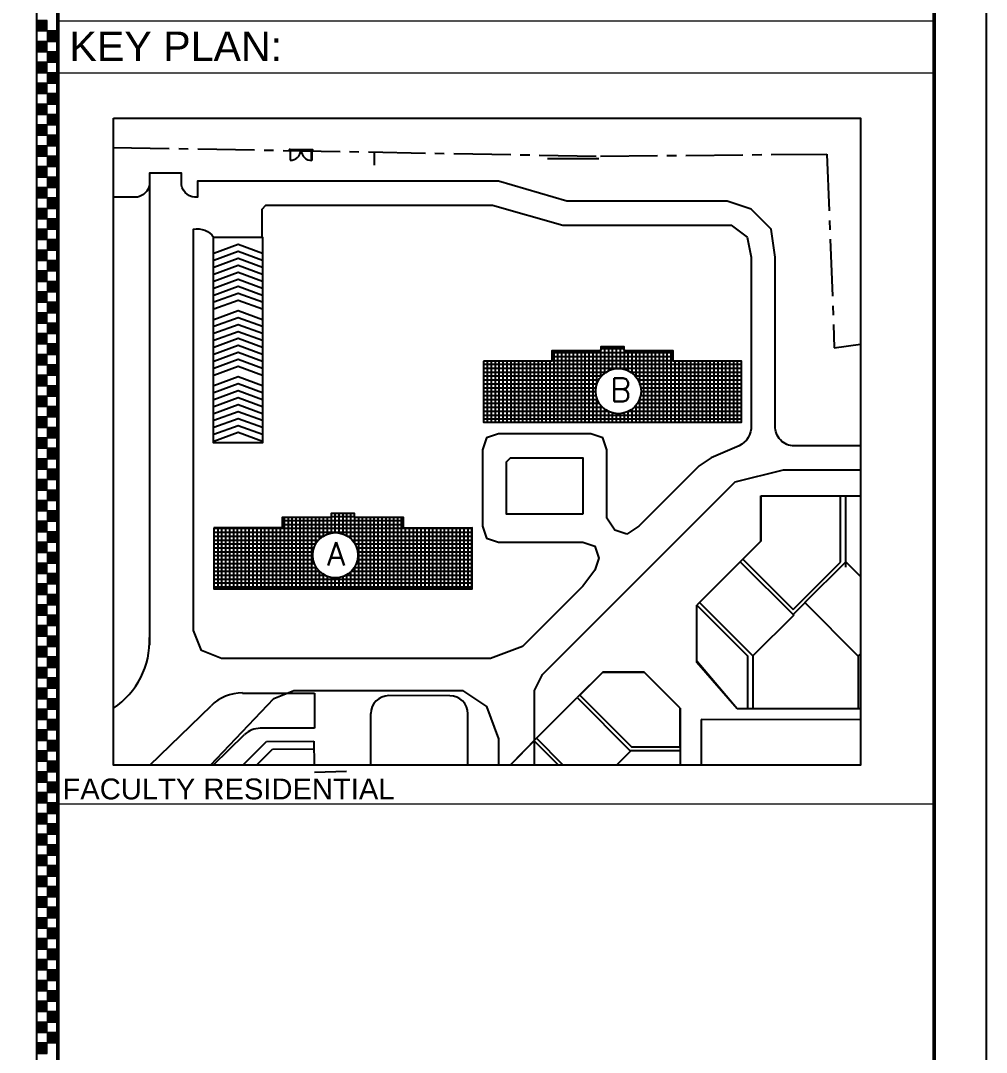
# Model space of a CAD drawing. Extents: x -200722 to 834823, y -494970 to 88783.
# Drawn here: x 305001 to 315183, y -388748 to -377869 of the extents above; entities that cross this region are included whole.
import ezdxf

# ---------------------------------------------------------------- set-up
doc = ezdxf.new("R2010")
doc.units = 0
doc.header["$LTSCALE"] = 100
doc.header["$MEASUREMENT"] = 0
doc.linetypes.add('CENTER2', pattern=[1.125, 0.75, -0.125, 0.125, -0.125])
doc.layers.get('0').update_dxf_attribs({"linetype": 'CONTINUOUS'})
doc.layers.add('5', color=4, linetype='CONTINUOUS')
doc.layers.add('9_PRINT BOUNDARY_NON PRINT', color=32, linetype='CONTINUOUS', plot=False)
doc.layers.add('9_TITLE TEXT', color=7, linetype='CONTINUOUS', lineweight=20)
doc.styles.get("Standard").update_dxf_attribs({"font": 'simplex.shx'})
doc.styles.add('TITLES', font='arial.ttf')
pattern_1 = [(90, (140930.037, -445869.004), (-41.188003, 7e-15), []), (180, (140930.037, -445869.004), (-7e-15, -41.188003), [])]

# ---------------------------------------------------------------- blocks, each defined once
blk = doc.blocks.new('TITLE CHAIN')
at = {"layer": '9_TITLE TEXT'}
h = blk.add_hatch(color=256, dxfattribs=at)
h.dxf.hatch_style = 1
h.paths.add_polyline_path([(0, -121.625), (1, -121.625), (1, -120.625), (0, -120.625)])
h = blk.add_hatch(color=256, dxfattribs=at)
h.dxf.hatch_style = 1
h.paths.add_polyline_path([(1, -122.625), (2, -122.625), (2, -121.625), (1, -121.625)])
h = blk.add_hatch(color=256, dxfattribs=at)
h.dxf.hatch_style = 1
h.paths.add_polyline_path([(0, -123.625), (1, -123.625), (1, -122.625), (0, -122.625)])
h = blk.add_hatch(color=256, dxfattribs=at)
h.dxf.hatch_style = 1
h.paths.add_polyline_path([(1, -124.625), (2, -124.625), (2, -123.625), (1, -123.625)])
h = blk.add_hatch(color=256, dxfattribs=at)
h.dxf.hatch_style = 1
h.paths.add_polyline_path([(0, -125.625), (1, -125.625), (1, -124.625), (0, -124.625)])
h = blk.add_hatch(color=256, dxfattribs=at)
h.dxf.hatch_style = 1
h.paths.add_polyline_path([(1, -126.625), (2, -126.625), (2, -125.625), (1, -125.625)])
h = blk.add_hatch(color=256, dxfattribs=at)
h.dxf.hatch_style = 1
h.paths.add_polyline_path([(0, -127.625), (1, -127.625), (1, -126.625), (0, -126.625)])
h = blk.add_hatch(color=256, dxfattribs=at)
h.dxf.hatch_style = 1
h.paths.add_polyline_path([(1, -128.625), (2, -128.625), (2, -127.625), (1, -127.625)])
h = blk.add_hatch(color=256, dxfattribs=at)
h.dxf.hatch_style = 1
h.paths.add_polyline_path([(0, -129.625), (1, -129.625), (1, -128.625), (0, -128.625)])
h = blk.add_hatch(color=256, dxfattribs=at)
h.dxf.hatch_style = 1
h.paths.add_polyline_path([(1, -130.625), (2, -130.625), (2, -129.625), (1, -129.625)])
h = blk.add_hatch(color=256, dxfattribs=at)
h.dxf.hatch_style = 1
h.paths.add_polyline_path([(0, -131.625), (1, -131.625), (1, -130.625), (0, -130.625)])
h = blk.add_hatch(color=256, dxfattribs=at)
h.dxf.hatch_style = 1
h.paths.add_polyline_path([(1, -132.625), (2, -132.625), (2, -131.625), (1, -131.625)])
h = blk.add_hatch(color=256, dxfattribs=at)
h.dxf.hatch_style = 1
h.paths.add_polyline_path([(0, -133.625), (1, -133.625), (1, -132.625), (0, -132.625)])
h = blk.add_hatch(color=256, dxfattribs=at)
h.dxf.hatch_style = 1
h.paths.add_polyline_path([(1, -134.625), (2, -134.625), (2, -133.625), (1, -133.625)])
h = blk.add_hatch(color=256, dxfattribs=at)
h.dxf.hatch_style = 1
h.paths.add_polyline_path([(0, -135.625), (1, -135.625), (1, -134.625), (0, -134.625)])
h = blk.add_hatch(color=256, dxfattribs=at)
h.dxf.hatch_style = 1
h.paths.add_polyline_path([(1, -136.625), (2, -136.625), (2, -135.625), (1, -135.625)])
h = blk.add_hatch(color=256, dxfattribs=at)
h.dxf.hatch_style = 1
h.paths.add_polyline_path([(0, -137.625), (1, -137.625), (1, -136.625), (0, -136.625)])
h = blk.add_hatch(color=256, dxfattribs=at)
h.dxf.hatch_style = 1
h.paths.add_polyline_path([(1, -138.625), (2, -138.625), (2, -137.625), (1, -137.625)])
h = blk.add_hatch(color=256, dxfattribs=at)
h.dxf.hatch_style = 1
h.paths.add_polyline_path([(0, -139.625), (1, -139.625), (1, -138.625), (0, -138.625)])
h = blk.add_hatch(color=256, dxfattribs=at)
h.dxf.hatch_style = 1
h.paths.add_polyline_path([(1, -140.625), (2, -140.625), (2, -139.625), (1, -139.625)])
h = blk.add_hatch(color=256, dxfattribs=at)
h.dxf.hatch_style = 1
h.paths.add_polyline_path([(0, -141.625), (1, -141.625), (1, -140.625), (0, -140.625)])
h = blk.add_hatch(color=256, dxfattribs=at)
h.dxf.hatch_style = 1
h.paths.add_polyline_path([(1, -142.625), (2, -142.625), (2, -141.625), (1, -141.625)])
h = blk.add_hatch(color=256, dxfattribs=at)
h.dxf.hatch_style = 1
h.paths.add_polyline_path([(0, -143.625), (1, -143.625), (1, -142.625), (0, -142.625)])
h = blk.add_hatch(color=256, dxfattribs=at)
h.dxf.hatch_style = 1
h.paths.add_polyline_path([(1, -144.625), (2, -144.625), (2, -143.625), (1, -143.625)])
h = blk.add_hatch(color=256, dxfattribs=at)
h.dxf.hatch_style = 1
h.paths.add_polyline_path([(0, -145.625), (1, -145.625), (1, -144.625), (0, -144.625)])
h = blk.add_hatch(color=256, dxfattribs=at)
h.dxf.hatch_style = 1
h.paths.add_polyline_path([(1, -146.625), (2, -146.625), (2, -145.625), (1, -145.625)])
h = blk.add_hatch(color=256, dxfattribs=at)
h.dxf.hatch_style = 1
h.paths.add_polyline_path([(0, -147.625), (1, -147.625), (1, -146.625), (0, -146.625)])
h = blk.add_hatch(color=256, dxfattribs=at)
h.dxf.hatch_style = 1
h.paths.add_polyline_path([(1, -148.625), (2, -148.625), (2, -147.625), (1, -147.625)])
h = blk.add_hatch(color=256, dxfattribs=at)
h.dxf.hatch_style = 1
h.paths.add_polyline_path([(0, -149.625), (1, -149.625), (1, -148.625), (0, -148.625)])
h = blk.add_hatch(color=256, dxfattribs=at)
h.dxf.hatch_style = 1
h.paths.add_polyline_path([(1, -150.625), (2, -150.625), (2, -149.625), (1, -149.625)])
h = blk.add_hatch(color=256, dxfattribs=at)
h.dxf.hatch_style = 1
h.paths.add_polyline_path([(0, -151.625), (1, -151.625), (1, -150.625), (0, -150.625)])
h = blk.add_hatch(color=256, dxfattribs=at)
h.dxf.hatch_style = 1
h.paths.add_polyline_path([(1, -152.625), (2, -152.625), (2, -151.625), (1, -151.625)])
h = blk.add_hatch(color=256, dxfattribs=at)
h.dxf.hatch_style = 1
h.paths.add_polyline_path([(0, -153.625), (1, -153.625), (1, -152.625), (0, -152.625)])
h = blk.add_hatch(color=256, dxfattribs=at)
h.dxf.hatch_style = 1
h.paths.add_polyline_path([(1, -154.625), (2, -154.625), (2, -153.625), (1, -153.625)])
h = blk.add_hatch(color=256, dxfattribs=at)
h.dxf.hatch_style = 1
h.paths.add_polyline_path([(0, -155.625), (1, -155.625), (1, -154.625), (0, -154.625)])
h = blk.add_hatch(color=256, dxfattribs=at)
h.dxf.hatch_style = 1
h.paths.add_polyline_path([(1, -156.625), (2, -156.625), (2, -155.625), (1, -155.625)])
h = blk.add_hatch(color=256, dxfattribs=at)
h.dxf.hatch_style = 1
h.paths.add_polyline_path([(0, -157.625), (1, -157.625), (1, -156.625), (0, -156.625)])
h = blk.add_hatch(color=256, dxfattribs=at)
h.dxf.hatch_style = 1
h.paths.add_polyline_path([(1, -158.625), (2, -158.625), (2, -157.625), (1, -157.625)])
h = blk.add_hatch(color=256, dxfattribs=at)
h.dxf.hatch_style = 1
h.paths.add_polyline_path([(0, -159.625), (1, -159.625), (1, -158.625), (0, -158.625)])
h = blk.add_hatch(color=256, dxfattribs=at)
h.dxf.hatch_style = 1
h.paths.add_polyline_path([(1, -160.625), (2, -160.625), (2, -159.625), (1, -159.625)])
h = blk.add_hatch(color=256, dxfattribs=at)
h.dxf.hatch_style = 1
h.paths.add_polyline_path([(0, -161.625), (1, -161.625), (1, -160.625), (0, -160.625)])
h = blk.add_hatch(color=256, dxfattribs=at)
h.dxf.hatch_style = 1
h.paths.add_polyline_path([(1, -162.625), (2, -162.625), (2, -161.625), (1, -161.625)])
h = blk.add_hatch(color=256, dxfattribs=at)
h.dxf.hatch_style = 1
h.paths.add_polyline_path([(0, -163.625), (1, -163.625), (1, -162.625), (0, -162.625)])
h = blk.add_hatch(color=256, dxfattribs=at)
h.dxf.hatch_style = 1
h.paths.add_polyline_path([(1, -164.625), (2, -164.625), (2, -163.625), (1, -163.625)])
h = blk.add_hatch(color=256, dxfattribs=at)
h.dxf.hatch_style = 1
h.paths.add_polyline_path([(0, -165.625), (1, -165.625), (1, -164.625), (0, -164.625)])
h = blk.add_hatch(color=256, dxfattribs=at)
h.dxf.hatch_style = 1
h.paths.add_polyline_path([(1, -166.625), (2, -166.625), (2, -165.625), (1, -165.625)])
h = blk.add_hatch(color=256, dxfattribs=at)
h.dxf.hatch_style = 1
h.paths.add_polyline_path([(0, -167.625), (1, -167.625), (1, -166.625), (0, -166.625)])
h = blk.add_hatch(color=256, dxfattribs=at)
h.dxf.hatch_style = 1
h.paths.add_polyline_path([(1, -168.625), (2, -168.625), (2, -167.625), (1, -167.625)])
h = blk.add_hatch(color=256, dxfattribs=at)
h.dxf.hatch_style = 1
h.paths.add_polyline_path([(0, -169.625), (1, -169.625), (1, -168.625), (0, -168.625)])
h = blk.add_hatch(color=256, dxfattribs=at)
h.dxf.hatch_style = 1
h.paths.add_polyline_path([(1, -170.625), (2, -170.625), (2, -169.625), (1, -169.625)])
h = blk.add_hatch(color=256, dxfattribs=at)
h.dxf.hatch_style = 1
h.paths.add_polyline_path([(0, -171.625), (1, -171.625), (1, -170.625), (0, -170.625)])
h = blk.add_hatch(color=256, dxfattribs=at)
h.dxf.hatch_style = 1
h.paths.add_polyline_path([(1, -172.625), (2, -172.625), (2, -171.625), (1, -171.625)])
h = blk.add_hatch(color=256, dxfattribs=at)
h.dxf.hatch_style = 1
h.paths.add_polyline_path([(0, -173.625), (1, -173.625), (1, -172.625), (0, -172.625)])
h = blk.add_hatch(color=256, dxfattribs=at)
h.dxf.hatch_style = 1
h.paths.add_polyline_path([(1, -174.625), (2, -174.625), (2, -173.625), (1, -173.625)])
h = blk.add_hatch(color=256, dxfattribs=at)
h.dxf.hatch_style = 1
h.paths.add_polyline_path([(0, -175.625), (1, -175.625), (1, -174.625), (0, -174.625)])
h = blk.add_hatch(color=256, dxfattribs=at)
h.dxf.hatch_style = 1
h.paths.add_polyline_path([(1, -176.625), (2, -176.625), (2, -175.625), (1, -175.625)])
h = blk.add_hatch(color=256, dxfattribs=at)
h.dxf.hatch_style = 1
h.paths.add_polyline_path([(0, -177.625), (1, -177.625), (1, -176.625), (0, -176.625)])
h = blk.add_hatch(color=256, dxfattribs=at)
h.dxf.hatch_style = 1
h.paths.add_polyline_path([(1, -178.625), (2, -178.625), (2, -177.625), (1, -177.625)])
h = blk.add_hatch(color=256, dxfattribs=at)
h.dxf.hatch_style = 1
h.paths.add_polyline_path([(0, -179.625), (1, -179.625), (1, -178.625), (0, -178.625)])
h = blk.add_hatch(color=256, dxfattribs=at)
h.dxf.hatch_style = 1
h.paths.add_polyline_path([(1, -180.625), (2, -180.625), (2, -179.625), (1, -179.625)])
h = blk.add_hatch(color=256, dxfattribs=at)
h.dxf.hatch_style = 1
h.paths.add_polyline_path([(0, -181.625), (1, -181.625), (1, -180.625), (0, -180.625)])
h = blk.add_hatch(color=256, dxfattribs=at)
h.dxf.hatch_style = 1
h.paths.add_polyline_path([(1, -182.625), (2, -182.625), (2, -181.625), (1, -181.625)])
h = blk.add_hatch(color=256, dxfattribs=at)
h.dxf.hatch_style = 1
h.paths.add_polyline_path([(0, -183.625), (1, -183.625), (1, -182.625), (0, -182.625)])
h = blk.add_hatch(color=256, dxfattribs=at)
h.dxf.hatch_style = 1
h.paths.add_polyline_path([(1, -184.625), (2, -184.625), (2, -183.625), (1, -183.625)])
h = blk.add_hatch(color=256, dxfattribs=at)
h.dxf.hatch_style = 1
h.paths.add_polyline_path([(0, -185.625), (1, -185.625), (1, -184.625), (0, -184.625)])
h = blk.add_hatch(color=256, dxfattribs=at)
h.dxf.hatch_style = 1
h.paths.add_polyline_path([(1, -186.625), (2, -186.625), (2, -185.625), (1, -185.625)])
h = blk.add_hatch(color=256, dxfattribs=at)
h.dxf.hatch_style = 1
h.paths.add_polyline_path([(0, -187.625), (1, -187.625), (1, -186.625), (0, -186.625)])
h = blk.add_hatch(color=256, dxfattribs=at)
h.dxf.hatch_style = 1
h.paths.add_polyline_path([(1, -188.625), (2, -188.625), (2, -187.625), (1, -187.625)])
h = blk.add_hatch(color=256, dxfattribs=at)
h.dxf.hatch_style = 1
h.paths.add_polyline_path([(0, -189.625), (1, -189.625), (1, -188.625), (0, -188.625)])
h = blk.add_hatch(color=256, dxfattribs=at)
h.dxf.hatch_style = 1
h.paths.add_polyline_path([(1, -190.625), (2, -190.625), (2, -189.625), (1, -189.625)])
h = blk.add_hatch(color=256, dxfattribs=at)
h.dxf.hatch_style = 1
h.paths.add_polyline_path([(0, -191.625), (1, -191.625), (1, -190.625), (0, -190.625)])
h = blk.add_hatch(color=256, dxfattribs=at)
h.dxf.hatch_style = 1
h.paths.add_polyline_path([(1, -192.625), (2, -192.625), (2, -191.625), (1, -191.625)])
h = blk.add_hatch(color=256, dxfattribs=at)
h.dxf.hatch_style = 1
h.paths.add_polyline_path([(0, -193.625), (1, -193.625), (1, -192.625), (0, -192.625)])
h = blk.add_hatch(color=256, dxfattribs=at)
h.dxf.hatch_style = 1
h.paths.add_polyline_path([(1, -194.625), (2, -194.625), (2, -193.625), (1, -193.625)])
h = blk.add_hatch(color=256, dxfattribs=at)
h.dxf.hatch_style = 1
h.paths.add_polyline_path([(0, -195.625), (1, -195.625), (1, -194.625), (0, -194.625)])
h = blk.add_hatch(color=256, dxfattribs=at)
h.dxf.hatch_style = 1
h.paths.add_polyline_path([(1, -196.625), (2, -196.625), (2, -195.625), (1, -195.625)])
h = blk.add_hatch(color=256, dxfattribs=at)
h.dxf.hatch_style = 1
h.paths.add_polyline_path([(0, -197.625), (1, -197.625), (1, -196.625), (0, -196.625)])
h = blk.add_hatch(color=256, dxfattribs=at)
h.dxf.hatch_style = 1
h.paths.add_polyline_path([(1, -198.625), (2, -198.625), (2, -197.625), (1, -197.625)])
h = blk.add_hatch(color=256, dxfattribs=at)
h.dxf.hatch_style = 1
h.paths.add_polyline_path([(0, -199.625), (1, -199.625), (1, -198.625), (0, -198.625)])
h = blk.add_hatch(color=256, dxfattribs=at)
h.dxf.hatch_style = 1
h.paths.add_polyline_path([(1, -200.625), (2, -200.625), (2, -199.625), (1, -199.625)])
h = blk.add_hatch(color=256, dxfattribs=at)
h.dxf.hatch_style = 1
h.paths.add_polyline_path([(0, -201.625), (1, -201.625), (1, -200.625), (0, -200.625)])
h = blk.add_hatch(color=256, dxfattribs=at)
h.dxf.hatch_style = 1
h.paths.add_polyline_path([(1, -202.625), (2, -202.625), (2, -201.625), (1, -201.625)])
h = blk.add_hatch(color=256, dxfattribs=at)
h.dxf.hatch_style = 1
h.paths.add_polyline_path([(0, -203.625), (1, -203.625), (1, -202.625), (0, -202.625)])
h = blk.add_hatch(color=256, dxfattribs=at)
h.dxf.hatch_style = 1
h.paths.add_polyline_path([(1, -204.625), (2, -204.625), (2, -203.625), (1, -203.625)])
h = blk.add_hatch(color=256, dxfattribs=at)
h.dxf.hatch_style = 1
h.paths.add_polyline_path([(0, -205.625), (1, -205.625), (1, -204.625), (0, -204.625)])
h = blk.add_hatch(color=256, dxfattribs=at)
h.dxf.hatch_style = 1
h.paths.add_polyline_path([(1, -206.625), (2, -206.625), (2, -205.625), (1, -205.625)])
h = blk.add_hatch(color=256, dxfattribs=at)
h.dxf.hatch_style = 1
h.paths.add_polyline_path([(0, -207.625), (1, -207.625), (1, -206.625), (0, -206.625)])
h = blk.add_hatch(color=256, dxfattribs=at)
h.dxf.hatch_style = 1
h.paths.add_polyline_path([(1, -208.625), (2, -208.625), (2, -207.625), (1, -207.625)])
h = blk.add_hatch(color=256, dxfattribs=at)
h.dxf.hatch_style = 1
h.paths.add_polyline_path([(0, -209.625), (1, -209.625), (1, -208.625), (0, -208.625)])
h = blk.add_hatch(color=256, dxfattribs=at)
h.dxf.hatch_style = 1
h.paths.add_polyline_path([(1, -210.625), (2, -210.625), (2, -209.625), (1, -209.625)])
h = blk.add_hatch(color=256, dxfattribs=at)
h.dxf.hatch_style = 1
h.paths.add_polyline_path([(0, -211.625), (1, -211.625), (1, -210.625), (0, -210.625)])
h = blk.add_hatch(color=256, dxfattribs=at)
h.dxf.hatch_style = 1
h.paths.add_polyline_path([(1, -212.625), (2, -212.625), (2, -211.625), (1, -211.625)])
h = blk.add_hatch(color=256, dxfattribs=at)
h.dxf.hatch_style = 1
h.paths.add_polyline_path([(0, -213.625), (1, -213.625), (1, -212.625), (0, -212.625)])
h = blk.add_hatch(color=256, dxfattribs=at)
h.dxf.hatch_style = 1
h.paths.add_polyline_path([(1, -214.625), (2, -214.625), (2, -213.625), (1, -213.625)])
h = blk.add_hatch(color=256, dxfattribs=at)
h.dxf.hatch_style = 1
h.paths.add_polyline_path([(0, -215.625), (1, -215.625), (1, -214.625), (0, -214.625)])
h = blk.add_hatch(color=256, dxfattribs=at)
h.dxf.hatch_style = 1
h.paths.add_polyline_path([(1, -216.625), (2, -216.625), (2, -215.625), (1, -215.625)])
h = blk.add_hatch(color=256, dxfattribs=at)
h.dxf.hatch_style = 1
h.paths.add_polyline_path([(0, -217.625), (1, -217.625), (1, -216.625), (0, -216.625)])
h = blk.add_hatch(color=256, dxfattribs=at)
h.dxf.hatch_style = 1
h.paths.add_polyline_path([(1, -218.625), (2, -218.625), (2, -217.625), (1, -217.625)])
h = blk.add_hatch(color=256, dxfattribs=at)
h.dxf.hatch_style = 1
h.paths.add_polyline_path([(0, -219.625), (1, -219.625), (1, -218.625), (0, -218.625)])
for p, q in [((0, -584), (0, 0)), ((2, -584), (2, 0))]:
    blk.add_line(p, q, dxfattribs=at)
for points in [[(0, -121.625), (1, -121.625), (1, -120.625), (0, -120.625)], [(1, -122.625), (2, -122.625), (2, -121.625), (1, -121.625)], [(0, -123.625), (1, -123.625), (1, -122.625), (0, -122.625)], [(1, -124.625), (2, -124.625), (2, -123.625), (1, -123.625)], [(0, -125.625), (1, -125.625), (1, -124.625), (0, -124.625)], [(1, -126.625), (2, -126.625), (2, -125.625), (1, -125.625)], [(0, -127.625), (1, -127.625), (1, -126.625), (0, -126.625)], [(1, -128.625), (2, -128.625), (2, -127.625), (1, -127.625)], [(0, -129.625), (1, -129.625), (1, -128.625), (0, -128.625)], [(1, -130.625), (2, -130.625), (2, -129.625), (1, -129.625)], [(0, -131.625), (1, -131.625), (1, -130.625), (0, -130.625)], [(1, -132.625), (2, -132.625), (2, -131.625), (1, -131.625)], [(0, -133.625), (1, -133.625), (1, -132.625), (0, -132.625)], [(1, -134.625), (2, -134.625), (2, -133.625), (1, -133.625)], [(0, -135.625), (1, -135.625), (1, -134.625), (0, -134.625)], [(1, -136.625), (2, -136.625), (2, -135.625), (1, -135.625)], [(0, -137.625), (1, -137.625), (1, -136.625), (0, -136.625)], [(1, -138.625), (2, -138.625), (2, -137.625), (1, -137.625)], [(0, -139.625), (1, -139.625), (1, -138.625), (0, -138.625)], [(1, -140.625), (2, -140.625), (2, -139.625), (1, -139.625)], [(0, -141.625), (1, -141.625), (1, -140.625), (0, -140.625)], [(1, -142.625), (2, -142.625), (2, -141.625), (1, -141.625)], [(0, -143.625), (1, -143.625), (1, -142.625), (0, -142.625)], [(1, -144.625), (2, -144.625), (2, -143.625), (1, -143.625)], [(0, -145.625), (1, -145.625), (1, -144.625), (0, -144.625)], [(1, -146.625), (2, -146.625), (2, -145.625), (1, -145.625)], [(0, -147.625), (1, -147.625), (1, -146.625), (0, -146.625)], [(1, -148.625), (2, -148.625), (2, -147.625), (1, -147.625)], [(0, -149.625), (1, -149.625), (1, -148.625), (0, -148.625)], [(1, -150.625), (2, -150.625), (2, -149.625), (1, -149.625)], [(0, -151.625), (1, -151.625), (1, -150.625), (0, -150.625)], [(1, -152.625), (2, -152.625), (2, -151.625), (1, -151.625)], [(0, -153.625), (1, -153.625), (1, -152.625), (0, -152.625)], [(1, -154.625), (2, -154.625), (2, -153.625), (1, -153.625)], [(0, -155.625), (1, -155.625), (1, -154.625), (0, -154.625)], [(1, -156.625), (2, -156.625), (2, -155.625), (1, -155.625)], [(0, -157.625), (1, -157.625), (1, -156.625), (0, -156.625)], [(1, -158.625), (2, -158.625), (2, -157.625), (1, -157.625)], [(0, -159.625), (1, -159.625), (1, -158.625), (0, -158.625)], [(1, -160.625), (2, -160.625), (2, -159.625), (1, -159.625)], [(0, -161.625), (1, -161.625), (1, -160.625), (0, -160.625)], [(1, -162.625), (2, -162.625), (2, -161.625), (1, -161.625)], [(0, -163.625), (1, -163.625), (1, -162.625), (0, -162.625)], [(1, -164.625), (2, -164.625), (2, -163.625), (1, -163.625)], [(0, -165.625), (1, -165.625), (1, -164.625), (0, -164.625)], [(1, -166.625), (2, -166.625), (2, -165.625), (1, -165.625)], [(0, -167.625), (1, -167.625), (1, -166.625), (0, -166.625)], [(1, -168.625), (2, -168.625), (2, -167.625), (1, -167.625)], [(0, -169.625), (1, -169.625), (1, -168.625), (0, -168.625)], [(1, -170.625), (2, -170.625), (2, -169.625), (1, -169.625)], [(0, -171.625), (1, -171.625), (1, -170.625), (0, -170.625)], [(1, -172.625), (2, -172.625), (2, -171.625), (1, -171.625)], [(0, -173.625), (1, -173.625), (1, -172.625), (0, -172.625)], [(1, -174.625), (2, -174.625), (2, -173.625), (1, -173.625)], [(0, -175.625), (1, -175.625), (1, -174.625), (0, -174.625)], [(1, -176.625), (2, -176.625), (2, -175.625), (1, -175.625)], [(0, -177.625), (1, -177.625), (1, -176.625), (0, -176.625)], [(1, -178.625), (2, -178.625), (2, -177.625), (1, -177.625)], [(0, -179.625), (1, -179.625), (1, -178.625), (0, -178.625)], [(1, -180.625), (2, -180.625), (2, -179.625), (1, -179.625)], [(0, -181.625), (1, -181.625), (1, -180.625), (0, -180.625)], [(1, -182.625), (2, -182.625), (2, -181.625), (1, -181.625)], [(0, -183.625), (1, -183.625), (1, -182.625), (0, -182.625)], [(1, -184.625), (2, -184.625), (2, -183.625), (1, -183.625)], [(0, -185.625), (1, -185.625), (1, -184.625), (0, -184.625)], [(1, -186.625), (2, -186.625), (2, -185.625), (1, -185.625)], [(0, -187.625), (1, -187.625), (1, -186.625), (0, -186.625)], [(1, -188.625), (2, -188.625), (2, -187.625), (1, -187.625)], [(0, -189.625), (1, -189.625), (1, -188.625), (0, -188.625)], [(1, -190.625), (2, -190.625), (2, -189.625), (1, -189.625)], [(0, -191.625), (1, -191.625), (1, -190.625), (0, -190.625)], [(1, -192.625), (2, -192.625), (2, -191.625), (1, -191.625)], [(0, -193.625), (1, -193.625), (1, -192.625), (0, -192.625)], [(1, -194.625), (2, -194.625), (2, -193.625), (1, -193.625)], [(0, -195.625), (1, -195.625), (1, -194.625), (0, -194.625)], [(1, -196.625), (2, -196.625), (2, -195.625), (1, -195.625)], [(0, -197.625), (1, -197.625), (1, -196.625), (0, -196.625)], [(1, -198.625), (2, -198.625), (2, -197.625), (1, -197.625)], [(0, -199.625), (1, -199.625), (1, -198.625), (0, -198.625)], [(1, -200.625), (2, -200.625), (2, -199.625), (1, -199.625)], [(0, -201.625), (1, -201.625), (1, -200.625), (0, -200.625)], [(1, -202.625), (2, -202.625), (2, -201.625), (1, -201.625)], [(0, -203.625), (1, -203.625), (1, -202.625), (0, -202.625)], [(1, -204.625), (2, -204.625), (2, -203.625), (1, -203.625)], [(0, -205.625), (1, -205.625), (1, -204.625), (0, -204.625)], [(1, -206.625), (2, -206.625), (2, -205.625), (1, -205.625)], [(0, -207.625), (1, -207.625), (1, -206.625), (0, -206.625)], [(1, -208.625), (2, -208.625), (2, -207.625), (1, -207.625)], [(0, -209.625), (1, -209.625), (1, -208.625), (0, -208.625)], [(1, -210.625), (2, -210.625), (2, -209.625), (1, -209.625)], [(0, -211.625), (1, -211.625), (1, -210.625), (0, -210.625)], [(1, -212.625), (2, -212.625), (2, -211.625), (1, -211.625)], [(0, -213.625), (1, -213.625), (1, -212.625), (0, -212.625)], [(1, -214.625), (2, -214.625), (2, -213.625), (1, -213.625)], [(0, -215.625), (1, -215.625), (1, -214.625), (0, -214.625)], [(1, -216.625), (2, -216.625), (2, -215.625), (1, -215.625)], [(0, -217.625), (1, -217.625), (1, -216.625), (0, -216.625)], [(1, -218.625), (2, -218.625), (2, -217.625), (1, -217.625)], [(0, -219.625), (1, -219.625), (1, -218.625), (0, -218.625)]]:
    blk.add_lwpolyline(points, close=True, dxfattribs=at)

msp = doc.modelspace()

# ---------------------------------------------------------------- hatches: boundary and pattern name
h = msp.add_hatch()
h.set_pattern_fill('ANSI37', color=8, scale=12.972599, angle=45)
h.set_pattern_definition(pattern_1)
edge = h.paths.add_edge_path()
edge.add_arc((311303.1, -381775.5), 238.5, 0, 360)
h.paths.add_polyline_path([(309879.4, -381460.5), (309879.4, -382103.8), (312602.8, -382103.8), (312602.8, -381460.5), (311881.5, -381460.8), (311881.5, -381350), (311370.3, -381350), (311370.3, -381345), (311363, -381345), (311363, -381308.7), (311119.2, -381308.7), (311119.2, -381345), (311112, -381345), (311112, -381350), (310600.8, -381350), (310600.8, -381460.5)])
h = msp.add_hatch()
h.set_pattern_fill('ANSI37', color=8, scale=12.972599, angle=45)
h.set_pattern_definition(pattern_1)
edge = h.paths.add_edge_path()
edge.add_arc((308319.5, -383505.5), 238.5, 0, 360)
h.paths.add_polyline_path([(307036.5, -383218.6), (307036.5, -383861.9), (309759.9, -383861.9), (309759.9, -383218.5), (309038.6, -383218.9), (309038.6, -383108), (308527.3, -383108), (308527.3, -383103), (308520.1, -383103), (308520.1, -383066.8), (308276.3, -383066.8), (308276.3, -383103), (308269.1, -383103), (308269, -383108), (307757.9, -383108), (307757.9, -383218.6)])

# ---------------------------------------------------------------- linework, layer by layer
at = {"color": 18, "linetype": 'CENTER2', "ltscale": 8, "true_color": 0x000000}
for p, q in [((305968.7, -379205.1), (311114.7, -379298.2)), ((311114.7, -379298.2), (313501.6, -379275.7)), ((313501.6, -379275.7), (313579.7, -381318.2)), ((313579.7, -381318.2), (313855.2, -381280.4))]:
    msp.add_line(p, q, dxfattribs=at)
at = {"color": 18, "true_color": 0x000000}
for p, q in [((307842.1, -379229.3), (307831.5, -379229.2)), ((307834.6, -379238.7), (307834.7, -379227.2)), ((307834.7, -379227.2), (307838.4, -379227.2)), ((307835.4, -379227.8), (307835.3, -379238.1)), ((307838.1, -379227.5), (307835.7, -379227.5)), ((307838.4, -379227.2), (307838.4, -379227.3)), ((307842.1, -379227.2), (307838.4, -379227.2)), ((307838.7, -379227.5), (307841.1, -379227.6)), ((307841.4, -379227.8), (307841.3, -379238.2)), ((307842, -379238.8), (307842.1, -379227.2)), ((307842.1, -379227.2), (308073, -379228.9)), ((307842.1, -379229.3), (308073, -379231)), ((307950, -379232.1), (307853.8, -379231.4)), ((308072.9, -379240.5), (308073, -379228.9)), ((308073, -379228.9), (308080.4, -379229)), ((308073, -379231), (308083.6, -379231.1)), ((308073.6, -379229.6), (308073.6, -379239.9)), ((308076.4, -379229.3), (308073.9, -379229.3)), ((308076.7, -379229), (308076.7, -379229)), ((308076.9, -379229.3), (308079.4, -379229.3)), ((308079.7, -379229.6), (308079.6, -379239.9)), ((308080.3, -379240.5), (308080.4, -379229)), ((307838.3, -379238.8), (307834.6, -379238.7)), ((307835.6, -379238.4), (307838, -379238.4)), ((307838.3, -379238.7), (307838.3, -379238.8)), ((307838.3, -379238.8), (307842, -379238.8)), ((307841.1, -379238.5), (307838.6, -379238.4)), ((307842.7, -379235.4), (307841.9, -379342)), ((307846.2, -379235.5), (307842.7, -379235.4)), ((307846.9, -379231.9), (307844.9, -379231.9)), ((307844.9, -379234.2), (307846.9, -379234.2)), ((307845.4, -379342), (307846.2, -379235.5)), ((307950, -379235.5), (307853.8, -379234.8)), ((307965, -379232.2), (308061.2, -379232.9)), ((307965, -379235.7), (308061.1, -379236.4)), ((308068, -379343.7), (308068.8, -379237.1)), ((308068.1, -379233.5), (308070.1, -379233.5)), ((308070, -379235.9), (308068.1, -379235.8)), ((308068.8, -379237.1), (308072.2, -379237.1)), ((308072.2, -379237.1), (308071.4, -379343.7)), ((308076.6, -379240.5), (308072.9, -379240.5)), ((308073.8, -379240.2), (308076.3, -379240.2)), ((308076.6, -379240.5), (308080.3, -379240.5)), ((308076.6, -379240.5), (308076.6, -379240.5)), ((308079.3, -379240.2), (308076.9, -379240.2)), ((308727.8, -379255), (308727.7, -379394.1)), ((311095.8, -379326.2), (310555.8, -379325.9)), ((307841.9, -379342), (307845.4, -379342)), ((308071.4, -379343.7), (308068, -379343.7)), ((306359, -379476.5, 30.5), (306359, -384453.2)), ((313274.8, -384000.3), (313144.5, -384130.4)), ((307339.5, -384958.6), (308100.2, -384959)), ((308100.2, -384959), (308100, -385330.9)), ((309526.6, -384986.8), (308882.5, -384986.5)), ((306362.7, -385719.2), (307008.4, -385092.7)), ((308692.1, -385719.2), (308692.4, -385176.4)), ((309716.3, -385719.2), (309716.5, -385176.9)), ((312176.7, -385239.4), (312176.4, -385719.2)), ((313855.2, -385240.3), (312176.7, -385239.4)), ((307031.2, -385719.2), (307362.6, -385397.6)), ((308100, -385330.9), (307528.2, -385330.6)), ((307345, -385719.2), (307594.2, -385470.2)), ((307594.2, -385470.2), (308092.1, -385468.1)), ((308092.1, -385468.1), (308097.4, -385719.2)), ((307489.1, -385719.2), (307657.3, -385551.2)), ((307657.3, -385551.2), (308093.8, -385548.4)), ((308099, -385794.4), (308436.1, -385784))]:
    msp.add_line(p, q, dxfattribs=at)
at = {"color": 8}
for p, q in [((312804.9, -383358), (312805.2, -382878.3)), ((313855.2, -382883.7), (312805.2, -382883.1)), ((313699.5, -383630.6), (313699.9, -382880.3)), ((312804.9, -383358), (312129, -384033.2)), ((312128.7, -384636), (312129, -384033.2)), ((312719.9, -384554.6), (312719.6, -385125.2)), ((313830.7, -384556.7), (313830.4, -385125.8)), ((312556.8, -385125.1), (312128.7, -384636)), ((311137.8, -384738.8), (310869.6, -385006.7)), ((311137.8, -384738.8), (311576, -384739.1)), ((311955.8, -385119.3), (311576, -384739.1)), ((311955.8, -385119.3), (311955.5, -385719.2)), ((313855.2, -385125.8), (312556.8, -385125.1)), ((310444.9, -385431), (310162.5, -385719.2)), ((311425.4, -385563.2), (311955.6, -385563.5))]:
    msp.add_line(p, q, dxfattribs=at)
at = {"color": 18, "ltscale": 2, "true_color": 0x000000}
for p, q in [((312805.2, -382883.1), (312804.9, -383358)), ((313646, -382883.6), (312805.2, -382883.1)), ((313645.6, -383579.1), (313646, -382883.6)), ((312804.9, -383358), (312615.2, -383547.5)), ((312158.5, -384003.7), (312588.7, -383574)), ((312588.7, -383574), (313151.7, -384137.6)), ((312615.2, -383547.5), (313145.7, -384078.5)), ((313145.7, -384078.5), (313645.6, -383579.1)), ((313269.4, -384005.7), (313699.5, -383576)), ((313699.5, -383576), (313855.2, -383731.9)), ((312721.5, -384567.3), (312158.5, -384003.7)), ((313832.4, -384569.3), (313269.4, -384005.7)), ((312128.7, -384621.9), (312129, -384033.2)), ((312129, -384033.2), (312130.9, -384031.2)), ((312130.9, -384031.2), (312664.8, -384565.7)), ((313151.7, -384137.6), (312721.5, -384567.3)), ((313855.2, -384546.5), (313832.4, -384569.3)), ((312556.8, -385125.1), (312128.7, -384621.9)), ((312664.8, -384565.7), (312664.5, -385125.2)), ((311137.8, -384738.8), (310895.5, -384980.8)), ((311576, -384739.1), (311137.8, -384738.8)), ((311955.8, -385119.3), (311576, -384739.1)), ((310895.5, -384980.8), (311440.6, -385526.5)), ((310439.4, -385436.4), (310869.6, -385006.7)), ((310869.6, -385006.7), (311432.6, -385570.3)), ((311955.6, -385526.8), (311955.8, -385119.3)), ((312664.5, -385125.2), (312556.8, -385125.1)), ((310413.8, -385462.7), (310162.5, -385719.2)), ((310670.1, -385719.2), (310413.8, -385462.7)), ((310721.9, -385719.2), (310439.4, -385436.4)), ((311440.6, -385526.5), (311955.6, -385526.8)), ((311432.6, -385570.3), (311283.6, -385719.2))]:
    msp.add_line(p, q, dxfattribs=at)
at = {"color": 18, "true_color": 0x000000}
for points in [[(223222.7, -428839.6), (314632.7, -428839.6), (314632.7, -364599.6), (223222.7, -364599.6)], [(305978.8, -378898.1), (313855.2, -378898.1), (313855.2, -385719.2), (305978.8, -385719.2)]]:
    msp.add_lwpolyline(points, close=True, dxfattribs=at)
at = {"color": 18, "ltscale": 2, "true_color": 0x000000, "elevation": 30.5}
for points in [[(313855.2, -382352.9), (313157.9, -382352.9, -0.4368645), (312957.8, -382141.4), (312957.8, -380364.8), (312915.5, -380068.7), (312704, -379857.2), (312450.2, -379772.6), (310758.2, -379772.6), (310039.1, -379561.1), (306866.6, -379561.1), (306866.6, -379730.3, -0.3942949), (306697.4, -379603.4), (306697.4, -379476.5), (306359, -379476.5), (306359, -379603.4, -0.3016965), (306232.1, -379730.3), (305978.8, -379730.3)], [(311392.7, -383283.5), (311265.8, -383241.2), (311181.2, -383114.3), (311181.2, -382395.2), (311138.9, -382268.3), (311012, -382226), (310039.1, -382226), (309912.2, -382268.3), (309869.9, -382395.2), (309869.9, -383198.9), (309912.2, -383325.8), (310039.1, -383368.1), (310927.4, -383368.1), (311054.3, -383410.4), (311096.6, -383537.3), (311054.3, -383664.2), (310927.4, -383833.4), (310292.9, -384467.9), (309954.5, -384594.8), (307120.4, -384594.8), (306908.9, -384510.2), (306824.3, -384298.7), (306824.3, -380068.7, -0.3027756), (307035.8, -380153.3), (307547.8, -380153.3), (307547.8, -379857.2), (307585.7, -379814.9), (309975.7, -379814.9), (310715.9, -380026.4), (312492.5, -380026.4), (312661.7, -380153.3), (312704, -380364.8), (312704, -382141.4, -0.2847818), (312577.1, -382352.9), (312281, -382479.8), (312154.1, -382564.4), (311519.6, -383198.9), (311392.7, -383283.5)]]:
    msp.add_lwpolyline(points, format="xyb", dxfattribs=at)
at = {"color": 18, "true_color": 0x000000}
for points, elevation in [([(307035.8, -380153.3), (307552.6, -380153.3), (307552.6, -382319.5), (307035.8, -382319.5)], 30.5), ([(309879.4, -381460.5), (309879.4, -382103.8), (312602.8, -382103.8), (312602.8, -381460.5), (311881.5, -381460.8), (311881.5, -381350), (311370.3, -381350), (311370.3, -381345), (311363, -381345), (311363, -381308.7), (311119.2, -381308.7), (311119.2, -381345), (311112, -381345), (311112, -381350), (310600.8, -381350), (310600.8, -381460.5)], -160.5), ([(307036.5, -383218.6), (307036.5, -383861.9), (309759.9, -383861.9), (309759.9, -383218.5), (309038.6, -383218.9), (309038.6, -383108), (308527.3, -383108), (308527.3, -383103), (308520.1, -383103), (308520.1, -383066.8), (308276.3, -383066.8), (308276.3, -383103), (308269.1, -383103), (308269, -383108), (307757.9, -383108), (307757.9, -383218.6)], -160.5)]:
    msp.add_lwpolyline(points, close=True, dxfattribs=dict(at, elevation=elevation))
at = {"color": 18, "ltscale": 2, "true_color": 0x000000, "elevation": 30.5}
for points in [[(307036.4, -380321.4), (307294.2, -380227.6), (307552.2, -380321.4)], [(307036.4, -380394.9), (307294.2, -380301), (307552.2, -380394.9)], [(307036.4, -380468.4), (307294.2, -380374.5), (307552.2, -380468.4)], [(307036.4, -380541.9), (307294.2, -380448), (307552.2, -380541.9)], [(307036.4, -380615.4), (307294.2, -380521.5), (307552.2, -380615.4)], [(307036.4, -380688.8), (307294.2, -380595), (307552.2, -380688.8)], [(307036.4, -380762.3), (307294.2, -380668.4), (307552.2, -380762.3)], [(307036.4, -380835.8), (307294.2, -380741.9), (307552.2, -380835.8)], [(307036.4, -380909.3), (307294.2, -380815.4), (307552.2, -380909.3)], [(307036.4, -381018.7), (307294.2, -380924.9), (307552.2, -381018.7)], [(307036.4, -381092.2), (307294.2, -380998.4), (307552.2, -381092.2)], [(307036.4, -381165.7), (307294.2, -381071.8), (307552.2, -381165.7)], [(307036.4, -381239.2), (307294.2, -381145.3), (307552.2, -381239.2)], [(307036.4, -381312.7), (307294.2, -381218.8), (307552.2, -381312.7)], [(307036.4, -381386.1), (307294.2, -381292.3), (307552.2, -381386.1)], [(307036.4, -381459.6), (307294.2, -381365.7), (307552.2, -381459.6)], [(307036.4, -381533.1), (307294.2, -381439.2), (307552.2, -381533.1)], [(307036.4, -381606.6), (307294.2, -381512.7), (307552.2, -381606.6)], [(307036.4, -381716), (307294.2, -381622.2), (307552.2, -381716)], [(307036.4, -381789.5), (307294.2, -381695.7), (307552.2, -381789.5)], [(307036.4, -381863), (307294.2, -381769.1), (307552.2, -381863)], [(307036.4, -381936.5), (307294.2, -381842.6), (307552.2, -381936.5)], [(307036.4, -382010), (307294.2, -381916.1), (307552.2, -382010)], [(307036.4, -382083.4), (307294.2, -381989.6), (307552.2, -382083.4)], [(307036.4, -382156.9), (307294.2, -382063), (307552.2, -382156.9)], [(307036.4, -382230.4), (307294.2, -382136.5), (307552.2, -382230.4)], [(307036.4, -382303.9), (307294.2, -382210), (307552.2, -382303.9)], [(310927.4, -383072), (310123.7, -383072), (310123.7, -382522.1), (310166, -382479.8), (310927.4, -382479.8), (310927.4, -383072)], [(310419.8, -385719.2), (310419.8, -384933.2), (310504.4, -384764), (312534.8, -382733.6), (313042.4, -382606.7), (313855.2, -382606.7)], [(307002.3, -385719.2), (307670.3, -385017.8), (307881.8, -384933.2), (309658.4, -384933.2), (309912.2, -385102.4), (310039.1, -385440.8), (310039.1, -385719.2)]]:
    msp.add_lwpolyline(points, dxfattribs=at)
at = {"color": 7}
for centre in [(311303.1, -381775.5), (308319.5, -383505.5)]:
    msp.add_circle(centre, 238.5, dxfattribs=at)
at = {"color": 18, "true_color": 0x000000}
for centre, radius, start, end in [((307835.7, -379227.8), 0.277, 89.57806, 179.57806), ((307838.1, -379227.3), 0.277, 269.57806, 359.57806), ((307838.7, -379227.3), 0.277, 179.57806, 269.57806), ((307841.1, -379227.8), 0.277, 359.57806, 89.57806), ((308073.9, -379229.6), 0.277, 89.57806, 179.57806), ((308076.4, -379229), 0.277, 269.57806, 359.57806), ((308076.9, -379229), 0.277, 179.57806, 269.57806), ((308079.4, -379229.6), 0.277, 359.57806, 89.57806), ((307835.6, -379238.1), 0.277, 179.57806, 269.57806), ((307838, -379238.7), 0.277, 359.57806, 89.57806), ((307838.6, -379238.7), 0.277, 89.57806, 179.57806), ((307841.1, -379238.2), 0.277, 269.57806, 359.57806), ((307845, -379230), 112, 268.43577, 357.1367), ((308070, -379231.7), 112, 182.01942, 270.72035), ((308073.8, -379239.9), 0.277, 179.57806, 269.57806), ((308076.3, -379240.5), 0.277, 359.57806, 89.57806), ((308076.9, -379240.5), 0.277, 89.57806, 179.57806), ((308079.3, -379239.9), 0.277, 269.57806, 359.57806), ((305518.4, -384413), 841.6, 303.16715, 2.74016), ((307339.2, -385433.6), 475.1, 89.96936, 134.13263), ((308882.4, -385176.5), 190, 89.96936, 179.96936), ((309526.5, -385176.8), 190, 359.96936, 89.96936), ((307528, -385568.1), 237.5, 89.96936, 134.13263)]:
    msp.add_arc(centre, radius, start, end, dxfattribs=at)
at = {"layer": '5', "color": 7, "lineweight": -2}
msp.add_line((305172.7, -428839.6), (305172.7, -364599.6), dxfattribs=at)
msp.add_line((305172.7, -428839.6), (305172.7, -364599.6), dxfattribs=at)
at = {"layer": '9_PRINT BOUNDARY_NON PRINT', "color": 18, "true_color": 0x000000}
msp.add_lwpolyline([(222672.7, -429389.6), (315182.7, -429389.6), (315182.7, -364049.6), (222672.7, -364049.6)], close=True, dxfattribs=at)
at = {"layer": '9_TITLE TEXT', "color": 18, "true_color": 0x000000}
msp.add_line((305172.7, -428138.4), (305172.7, -364599.6), dxfattribs=at)
at = {"layer": '9_TITLE TEXT', "color": 18, "lineweight": 50, "true_color": 0x000000}
msp.add_lwpolyline([(314632.7, -428839.6), (305392.7, -428839.6), (305392.7, -364599.7), (314632.7, -364599.6)], close=True, dxfattribs=at)
at = {"layer": '9_TITLE TEXT', "color": 18, "true_color": 0x000000}
for points in [[(314632.7, -364599.6), (314632.7, -428839.6)], [(305392.7, -377869.7), (314632.7, -377869.7)], [(305399.4, -386128.4), (305399.4, -377869.7)], [(305392.7, -378419.7), (314632.7, -378419.7)], [(305392.7, -386128.4), (314632.7, -386128.4)]]:
    msp.add_lwpolyline(points, dxfattribs=at)

# ---------------------------------------------------------------- block references
at = {"color": 18, "true_color": 0x000000, "xscale": 110, "yscale": 110, "zscale": 110}
msp.add_blockref('TITLE CHAIN', (305172.7, -364599.6), dxfattribs=at)

# ---------------------------------------------------------------- texts
at = {"color": 7, "lineweight": -3}
for s, p in [('B', (311215.8, -381885.8)), ('A', (308232.2, -383615.7))]:
    msp.add_text(s, height=247.5, dxfattribs=at).set_placement(p)
at = {"layer": '9_TITLE TEXT', "color": 18, "lineweight": 25, "true_color": 0x000000, "insert": (305515.6, -377984.8), "char_height": 310.62, "width": 2906.532, "attachment_point": 1, "style": 'TITLES'}
msp.add_mtext('KEY PLAN:', dxfattribs=at)
at = {"layer": '9_TITLE TEXT', "color": 18, "true_color": 0x000000, "insert": (305442.8, -385860.4), "char_height": 220, "width": 13947.881, "attachment_point": 1, "style": 'TITLES'}
msp.add_mtext('FACULTY RESIDENTIAL', dxfattribs=at)

doc.saveas('drawing.dxf')
